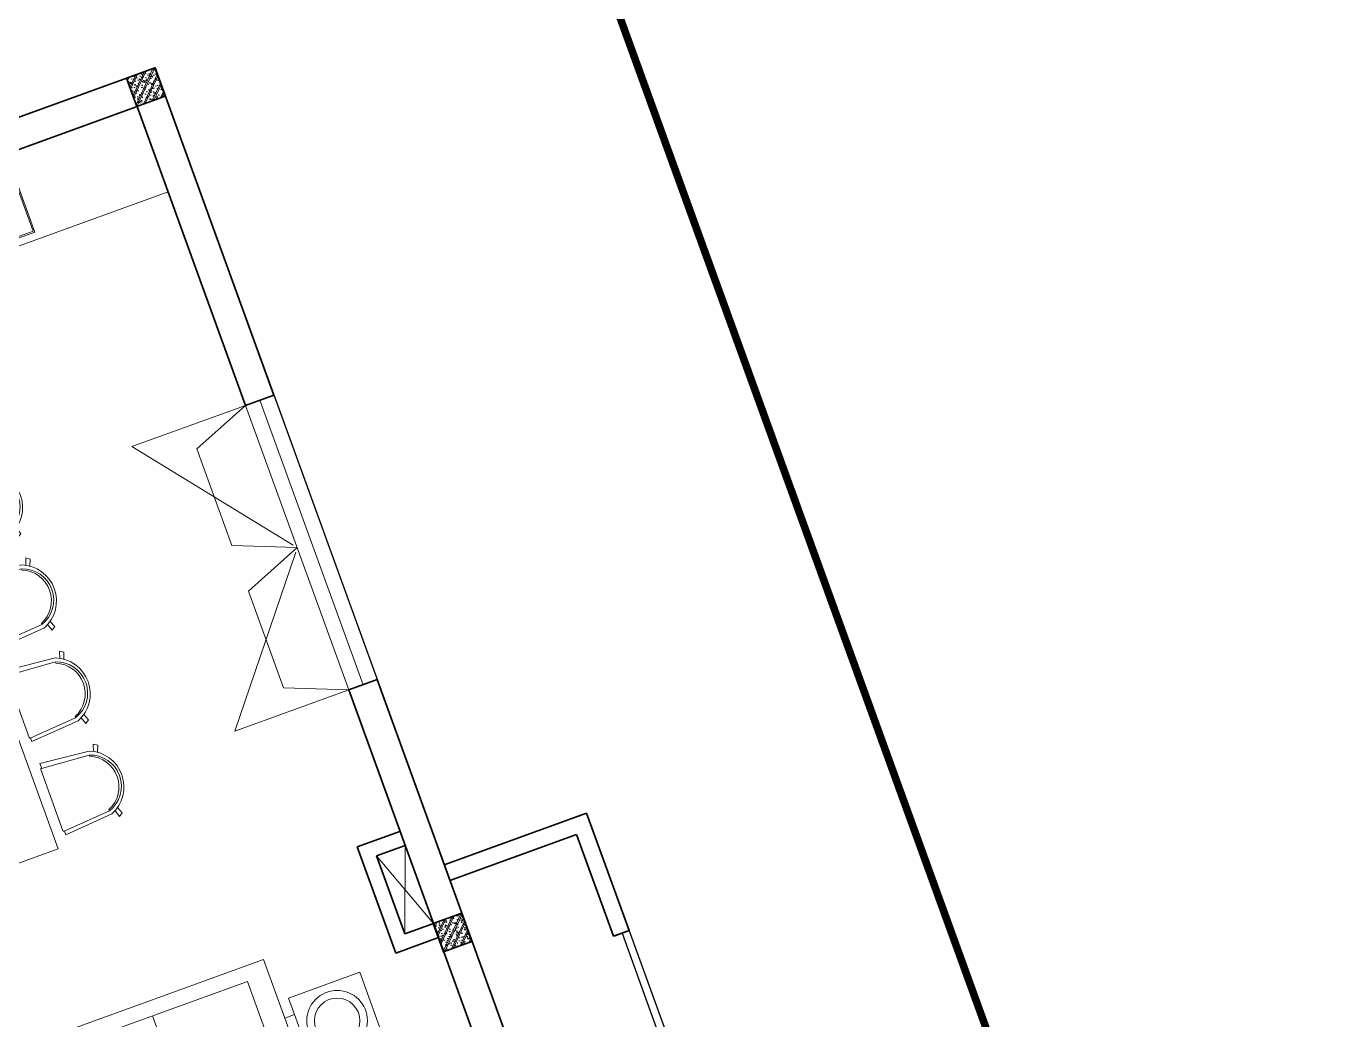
# Model space of a CAD drawing. Header units: metres. Extents: x 568336 to 569219, y 2065964 to 2066430.
# Drawn here: x 568609.42 to 568618.06, y 2066356.62 to 2066363.18 of the extents above; entities that cross this region are included whole.
import ezdxf

# ---------------------------------------------------------------- set-up
doc = ezdxf.new("R2010")
doc.units = ezdxf.units.M
doc.linetypes.add('HIDDEN', pattern=[0.375, 0.25, -0.125])
doc.linetypes.add('HIDDEN2', pattern=[0.1875, 0.125, -0.0625])
doc.layers.get('0').update_dxf_attribs({"linetype": 'CONTINUOUS'})
doc.layers.get('DEFPOINTS').update_dxf_attribs({"linetype": 'CONTINUOUS'})
for name, color, linetype, lineweight in [('-DIM', 9, 'CONTINUOUS', 13), ('-DOOR', 137, 'CONTINUOUS', 9), ('-FURNITURE', 46, 'CONTINUOUS', 9), ('-HATCH', 8, 'CONTINUOUS', 5), ('-HIDE', 3, 'HIDDEN', 13), ('-LINE1', 7, 'CONTINUOUS', 18), ('-LINE2', 252, 'CONTINUOUS', 9), ('-STEEL1', 1, 'CONTINUOUS', 35), ('-WALL', 4, 'CONTINUOUS', 35)]:
    doc.layers.add(name, color=color, linetype=linetype, lineweight=lineweight)
for name, color, linetype in [('-HATCH CONCRETE', 54, 'CONTINUOUS'), ('LoLK', 6, 'CONTINUOUS'), ('TIMDUONG', 1, 'CONTINUOUS')]:
    doc.layers.add(name, color=color, linetype=linetype)

# ---------------------------------------------------------------- blocks, each defined once
blk = doc.blocks.new('ghe 400')
blk.add_wipeout([(-230.18867924437518, 7.547169807400223), (-200.0000000009204, 309.4339622607183), (-194.44181669050522, 322.2332054417873), (-188.77143577672973, 333.36406349605613), (-230.1886792450075, 347.1698113182533), (-215.09433962401909, 369.81132075100254), (-175.84824801372565, 354.11288410781253), (-147.27426522626547, 387.0010055543705), (-125.46553694424324, 404.94054309733156), (-96.60556802359702, 422.40516945156014), (-61.06395139734923, 436.467637745561), (-31.892588169287592, 442.9389499862957), (1.810754054732115, 445.3084971378314), (25.363171995651783, 443.81574772336876), (48.970076927283344, 439.66838338456614), (69.6070613605525, 433.74376242779385), (91.94279312028607, 424.6786215899938), (114.72942051153655, 412.1693786348003), (126.97826376540934, 403.84447503656156), (140.4397397866892, 393.1503139008121), (154.96338411631473, 379.40719171667274), (166.56400400887833, 366.3365674004458), (175.84824801407558, 354.112884106969), (215.09433962563503, 369.81132075311143), (230.1886792474677, 347.16981131783086), (188.77143577876745, 333.36406349436857), (199.99999996751967, 309.4339623510041), (222.6415094349827, 7.547169807123282), (199.4339622647642, 7.547169809166917), (194.61095721848824, -2.599335857667029e-09), (-194.61095721648053, -4.5497472456190735e-09), (-198.27631863994839, 1.5992463081383903), (-199.4339622650075, 7.5471698091935195)]).dxf.layer = '-LINE2'
at = {"layer": '-FURNITURE', "linetype": 'Continuous'}
for points in [[(-175.8482480105013, 354.1128841089085), (-215.0943396259099, 369.8113207584247), (-230.1886792462319, 347.1698113204911), (-188.7714357730001, 333.3640634976327)], [(175.8482480142266, 354.1128841126338), (215.0943396259099, 369.8113207528368), (230.1886792462319, 347.1698113223538), (188.7714357785881, 333.3640634929761)], [(-199.4339622668922, 7.54716981202364), (-230.1886792425066, 7.547169807367027), (-199.9999999981374, 309.4339622640982)], [(-177.3584905620664, 301.8867924520746), (-169.8113207574934, 301.8867924520746)], [(-177.3584905620664, 301.8867924520746), (-169.8113207574934, 301.8867924520746)], [(177.358490569517, 301.8867924520746), (169.8113207556307, 301.8867924539372)], [(222.6415094323456, 7.547169811092317), (199.9999999962747, 309.4339622640982)], [(199.4339622631669, 7.547169807367027), (222.6415094323456, 7.547169811092317)]]:
    blk.add_lwpolyline(points, dxfattribs=at)
blk.add_lwpolyline([(177.358490569517, 301.8867924520746), (199.5969537682831, 5.373949736356735, -0.4363134021215077), (194.6109572146088, -9.313225746154785e-10), (-194.6109572183341, -2.793967723846436e-09, -0.4363134021215077), (-199.5969537720084, 5.373949742875993), (-177.3584905620664, 301.8867924520746)], format="xyb", dxfattribs=at)
for centre, radius, start, end in [((3.725290298461914e-09, 230.1886792453006), 215.1274386989701, 21.61477901766715, 158.3852210815501), ((-1.862645149230957e-09, 243.5072142081335), 186.7196008241607, 18.21955213301437, 161.7804477656144), ((9.313225746154785e-09, 231.4543435731903), 183.8385555632603, 22.52715178835513, 157.4728481623555)]:
    blk.add_arc(centre, radius, start, end, dxfattribs=at)
blk = doc.blocks.new('ghee')
at = {"layer": '-DIM', "xscale": -0.9999999999999998, "rotation": 179.9999999999999}
blk.add_blockref('ghe 400', (-9.48268585652113, -100.0000000018626), dxfattribs=at)
blk = doc.blocks.new('ban6c 1100x2000')
at = {"layer": '-FURNITURE'}
blk.add_lwpolyline([(-399.9999999999709, -550.0000000526197), (500.0000000000291, -550), (500, 2050.00000002631), (-400, 2049.99999997369)], close=True, dxfattribs=at)
at = {"layer": '-LINE1', "yscale": 1.104166666672837, "zscale": 1.104166666672837}
for p, xscale, rotation in [((-359.8814298518118, 1717.862867674732), 1.104166666672837, 270), ((459.8814298518118, 1717.862867674732), -1.104166666672837, 90), ((-359.8814298518118, 1063.696201006533), 1.104166666672837, 270), ((459.8814298518118, 1063.696201006533), -1.104166666672837, 90), ((-359.8814298537036, 409.5295343415055), 1.104166666672837, 270), ((459.8814298537036, 409.5295343415055), -1.104166666672837, 90), ((-359.8814298537036, -244.637132326694), 1.104166666672837, 270), ((459.8814298537036, -244.637132326694), -1.104166666672837, 90)]:
    blk.add_blockref('ghee', p, dxfattribs=dict(at, xscale=xscale, rotation=rotation))
blk = doc.blocks.new('ghe11asdsdsdsd')
at = {"layer": '-FURNITURE', "ltscale": 5}
for p, q in [((-454.1512245237245, 641.9073886275291), (-454.093361600535, -60.42008052262099)), ((446.9845405295782, 642.5119281820953), (445.2090906954836, -59.49456913078757)), ((339.4434767446655, 74.7769195077999), (-347.9447826922697, 73.86721415390639)), ((445.2090906954836, -59.49456913078757), (-454.093361600535, -60.42008052262099))]:
    blk.add_line(p, q, dxfattribs=at)
for centre, radius, start, end in [((-329.6609394550032, 640.4347183164282), 102.5030657496747, 97.790878171796, 180.4720192216976), ((13.76703277978231, -3057.035900902003), 3815.794779152998, 85.15051378916075, 95.37323135559144), ((322.4963123202615, 643.5363927781655), 102.5030657496747, 359.5521671507362, 82.23330821456577), ((-556.8192392717756, 172.0380743239075), 480.9551723817158, 73.62802494144414, 77.67439557183955), ((-435.3449582978792, 585.5188594441861), 49.99999999999999, 17.29045382422632, 73.62802494144414), ((428.017340289487, 586.1773279104382), 49.99999999999999, 106.2083736517696, 162.5459446768903), ((548.310481298744, 172.35137315467), 480.9551723817158, 102.1620030057203, 106.2083736517696), ((-752.7215750947944, 311.3200961878028), 469.2846926992153, 329.6029749418909, 39.82713105222346), ((-1717.077797784907, 235.4868877488407), 1378.639231958857, 353.2676599931669, 15.34770349738529), ((744.7327549548354, 311.2790322922665), 469.2468948897888, 140.0381535895592, 210.2652298418676), ((1708.833027020766, 233.2264510887835), 1378.526022415482, 164.5192846221356, 186.6002375866197), ((-1.445652381749824, -1576.057105405802), 1730.279692069412, 79.6029490361376, 100.5814174655623)]:
    blk.add_arc(centre, radius, start, end, dxfattribs=at)
blk = doc.blocks.new('GHE600')
at = {"layer": '-FURNITURE'}
for p, q in [((269949.5421851056, 8709.741290517763), (270649.5421851056, 8709.74129051782)), ((269949.5421851289, 8043.074623851076), (270649.5421851289, 8043.074623851135))]:
    blk.add_line(p, q, dxfattribs=at)
for points in [[(270145.5337149384, 9594.84705863762), (270145.5337150262, 10094.84705863762), (270645.5337150262, 10094.84705854984), (270645.5337149384, 9594.847058549843)], [(269849.5421851288, 9526.40795718442), (270649.5421851288, 9526.407957184478), (270649.5421851639, 7226.407957184478), (269849.5421851639, 7226.40795718442)], [(269949.5421851288, 9376.40795718442), (270649.5421851288, 9376.407957184478), (270649.5421851639, 7376.407957184478), (269949.5421851639, 7376.40795718442)], [(270145.5337145109, 7157.96885590817), (270145.5337144231, 6657.96885590817), (270645.5337144231, 6657.968855820392), (270645.5337145109, 7157.968855820392)]]:
    blk.add_lwpolyline(points, close=True, dxfattribs=at)
at = {"layer": '-FURNITURE', "elevation": -1.348764000838661e-08}
for points in [[(271286.9253059005, 9830.321753277356), (270645.53371498, 9832.18215255058)], [(272037.8126997925, 6909.345592938189), (272633.6221192031, 6907.537773812626), (272633.6585346201, 9823.095600669185), (272037.874818299, 9826.334833337169)], [(270262.0588059474, 9594.847058617102), (270262.0583521723, 9526.40795718442)], [(270262.0260181179, 7226.40795718439), (270262.0255643428, 7157.968855887651)], [(270645.5337144685, 6916.624135324557), (271286.6504318018, 6913.272511655086)]]:
    blk.add_lwpolyline(points, dxfattribs=at)
at = {"layer": '-FURNITURE'}
for centre, radius in [((270395.5337149822, 9844.847058593674), 200), ((270395.5337149822, 9844.847058593674), 150), ((270395.5337144671, 6907.968855864223), 200), ((270395.5337144671, 6907.968855864223), 150)]:
    blk.add_circle(centre, radius, dxfattribs=at)
at = {"layer": '-FURNITURE', "extrusion": (0, 0, -1)}
blk.add_ellipse((271661.9002663364, 8365.294462872116), major_axis=(3.669220623812561e-13, 749.5763598198391), ratio=0.5899940615450746, dxfattribs=at)
at = {"layer": '-FURNITURE', "zscale": 0.83397927038413}
for p, xscale, yscale, rotation in [((271659.4476334748, 10145.29901697894, -5.948631914765009e-09), 0.83397927038413, 0.83397927038413, 179.9447021404027), ((271659.4476334748, 6607.516897389956, -5.948631914765009e-09), -0.8339792703841301, 0.8339792703841301, 0.05529785959737722)]:
    blk.add_blockref('ghe11asdsdsdsd', p, dxfattribs=dict(at, xscale=xscale, yscale=yscale, rotation=rotation))
blk = doc.blocks.new('A$C23F441E4')
at = {"ltscale": 3}
blk.add_lwpolyline([(-300, -0.0002277038292959332), (-300, -510.0002277038293), (300, -510.0002277038293), (300, -0.0002277038292959332), (-300, -0.0002277038292959332)], dxfattribs=at)
for points in [[(-290, -10.0002277038293), (-290, -500.0002277038293), (290, -500.0002277038293), (290, -10.0002277038293)], [(-99.92361733876169, -45.7805013358593), (-15.01730352267623, -45.7805013358593), (-15.01730352267623, -56.33586340083275), (-99.92361733876169, -56.33586340083275)]]:
    blk.add_lwpolyline(points, close=True, dxfattribs=at)
for centre, radius in [((-139, -156.0002277038293), 70), ((36.90287313051522, -47.90127239702269), 6.597286366527707), ((74.40287313051522, -47.90127239702269), 6.597286366527707), ((139, -156.0002277038293), 70), ((111.9028731305152, -47.90127239702269), 6.597286366527707), ((160.4028731305152, -47.90127239702269), 6.597286366527707), ((-139, -156.0002277038293), 67), ((-139, -156.0002277038293), 2), ((139, -156.0002277038293), 67), ((139, -156.0002277038293), 2), ((-147.0336941294372, -358.653199238237), 100), ((147.0336941294372, -358.653199238237), 100), ((-147.0336941294372, -358.653199238237), 97), ((147.0336941294372, -358.653199238237), 97), ((-147.0336941294372, -358.653199238237), 2), ((147.0336941294372, -358.653199238237), 2)]:
    blk.add_circle(centre, radius, dxfattribs=at)
blk = doc.blocks.new('18x35')
at = {"layer": '-HATCH'}
h = blk.add_hatch(dxfattribs=at)
h.set_pattern_fill('CHAU-01', color=256, scale=10, angle=-1.272221872585407e-14, pattern_type=2)
h.set_pattern_definition([(49.99999999999999, (0, 0), (71.72601826007535, -6.275213498259527), [7.5, -82.5]), (355, (0, 0), (-13.87513336129999, 75.21921337000119), [6, -66]), (100.4514, (5.977167999997619, -0.5229339999999638), (57.85093817140217, 68.94395420609534), [6.374019000000001, -70.1142112]), (46.18419999999998, (0, 20), (106.7241048625644, -16.55190143290183), [11.25, -123.75]), (96.63559999999998, (8.89367449999554, 18.62066930000003), (93.46627055487036, 97.41178709004416), [9.561028799999994, -105.1713]), (351.1842, (0, 20), (93.46619451336275, 97.41186009253245), [9, -99]), (20.99999999999998, (10, 15), (59.69070521184616, -40.2618890665339), [7.5, -82.5]), (326.0000000000001, (10, 15), (24.33153319215819, 72.5150045046853), [6, -66]), (71.45139999999999, (14.97422329999972, 11.64483940000002), (84.022262858149, 32.25304967099522), [6.374019000000001, -70.1142112]), (37.49999999999998, (0, 0), (1.215985531729074, 33.28938538313115), [0, -65.19999999999999, 0, -67, 0, -66.25]), (7.499999999999987, (0, 0), (26.30695374421487, 39.44117118823602), [0, -38.2, 0, -63.7, 0, -25.25]), (327.5, (-22.30000000000291, 0), (53.3822436172409, -2.255487173437988), [0, -25, 0, -78, 0, -103.5]), (317.5, (-32.30000000000291, 0), (58.31861693423862, 10.01049823323176), [0, -32.5, 0, -51.8, 0, -73.5]), (44.99999999999999, (0, 0), (-30.05203820042826, 30.05203820042828), []), (44.99999999999999, (0, 12.25), (-30.05203820042826, 30.05203820042828), [])])
h.paths.add_polyline_path([(96508.03118051568, 47993.04977023201), (96508.03118051568, 47793.04977023201), (96708.03118051568, 47793.04977023201), (96708.03118051568, 47993.04977023201)])
at = {"layer": '-STEEL1'}
blk.add_lwpolyline([(96508.03118051568, 47793.04977023201), (96708.03118051568, 47793.04977023201), (96708.03118051568, 47993.04977023201), (96508.03118051568, 47993.04977023201)], close=True, dxfattribs=at)
blk = doc.blocks.new('M2-T2.4')
at = {"layer": '-DOOR'}
for p, q in [((568579.1727779746, 2066349.215073622), (568579.8515630965, 2066347.333736122)), ((568579.2663945602, 2066349.248881363), (568579.9451796821, 2066347.367543863)), ((568579.078488066, 2066349.181022723), (568579.757273188, 2066347.299685223))]:
    blk.add_line(p, q, dxfattribs=at)
at = {"layer": '-HATCH CONCRETE', "color": 251}
blk.add_line((568579.5867539152, 2066344.978638354), (568580.0962447193, 2066343.567813869), dxfattribs=at)
at = {"layer": '-HIDE', "ltscale": 10}
for p, q in [((568580.5058172982, 2066346.407745047), (568580.5030751752, 2066345.825413984)), ((568580.6915363038, 2066345.893472919), (568580.317707996, 2066346.339812062))]:
    blk.add_line(p, q, dxfattribs=at)
at = {"layer": '-LINE1'}
blk.add_line((568580.5030751752, 2066345.825413984), (568580.6915363038, 2066345.893472919), dxfattribs=at)
blk.add_lwpolyline([(568582.0683742991, 2066340.904318057), (568581.1278260235, 2066340.564658019), (568579.2594762308, 2066345.737594237), (568580.2000245064, 2066346.077254274)], close=True, dxfattribs=at)
at = {"layer": '-LINE2', "linetype": 'HIDDEN2', "ltscale": 10}
for p, q in [((568579.2664205186, 2066349.248889956), (568580.0188591393, 2066349.520617986)), ((568580.0188591393, 2066349.520617986), (568579.6060807449, 2066348.308342536)), ((568579.2664205186, 2066349.248889956), (568579.6971174758, 2066349.233900614)), ((568579.6971174758, 2066349.233900614), (568579.9278224084, 2066348.595059908)), ((568579.6060807449, 2066348.308342536), (568579.9278224084, 2066348.595059908)), ((568579.6060807449, 2066348.308342536), (568580.036777702, 2066348.293353194)), ((568580.2674562985, 2066347.654502184), (568580.036777702, 2066348.293353194)), ((568579.945714635, 2066347.367784812), (568580.2674562985, 2066347.654502184))]:
    blk.add_line(p, q, dxfattribs=at)
at = {"layer": '-WALL'}
for p, q in [((568578.2977877068, 2066351.344781349), (568580.6488793925, 2066352.193782748)), ((568580.7167970116, 2066352.005712935), (568578.5536271349, 2066351.224527769)), ((568579.0790897693, 2066349.181287778), (568578.2977877068, 2066351.344781349)), ((568578.5536271349, 2066351.224527769), (568579.2669962634, 2066349.249146417)), ((568579.2669962634, 2066349.249146417), (568579.0790897693, 2066349.181287778)), ((568580.5659034746, 2066346.535773209), (568580.2837828953, 2066346.433891053)), ((568580.5659034746, 2066346.535773209), (568580.8195827911, 2066345.83339336)), ((568580.5058146508, 2066346.407752378), (568580.3177488991, 2066346.339836225)), ((568580.5058146508, 2066346.407752378), (568580.6915619596, 2066345.893482184)), ((568580.2000245064, 2066346.077254274), (568579.2594749879, 2066345.737593788)), ((568580.2373915024, 2066345.97379555), (568579.4003024597, 2066345.671497727)), ((568580.6915619596, 2066345.893482184), (568580.5034523044, 2066345.825550176)), ((568580.8195827911, 2066345.83339336), (568580.5374183082, 2066345.731495349)), ((568579.5397286996, 2066344.961653804), (568579.2594749879, 2066345.737593788)), ((568579.6431894971, 2066344.99901506), (568579.4003024597, 2066345.671497727)), ((568579.5397286996, 2066344.961653804), (568579.6337791306, 2066344.995622904)), ((568579.6431894971, 2066344.99901506), (568579.5397307728, 2066344.961648064))]:
    blk.add_line(p, q, dxfattribs=at)
blk.add_lwpolyline([(568579.945714635, 2066347.367784812), (568579.7574806435, 2066347.299807902), (568580.6309764312, 2066344.882603374), (568580.819210423, 2066344.950580283)], close=True, dxfattribs=at)
at = {"layer": 'TIMDUONG', "color": 1, "linetype": 'HIDDEN', "ltscale": 10, "const_width": 0.05}
blk.add_lwpolyline([(568585.140864188, 2066355.946537791), (568574.7965445638, 2066352.205541732), (568580.4083197439, 2066336.688971124), (568586.8107224401, 2066333.687823556), (568592.4516101531, 2066335.732052325)], close=True, dxfattribs=at)
at = {"layer": '-DOOR', "xscale": -0.0009999999999999996, "yscale": 0.0009999999999999998, "zscale": 0.001, "rotation": 109.8561630724233}
blk.add_blockref('GHE600', (568498.8203818218, 2066603.402288356), dxfattribs=at)
at = {"layer": '-FURNITURE', "xscale": 0.001, "yscale": 0.001, "zscale": 0.001, "rotation": 199.8561630724233}
blk.add_blockref('A$C23F441E4', (568579.8846964552, 2066351.120377485), dxfattribs=at)
at = {"layer": '-STEEL1', "xscale": -0.0009999999999999998, "yscale": 0.0009999999999999998, "zscale": 0.001, "rotation": 19.85616307242335}
for p in [(568685.5592020507, 2066339.053326504), (568687.5766744924, 2066333.466769307)]:
    blk.add_blockref('18x35', p, dxfattribs=at)
at = {"layer": '-FURNITURE', "xscale": 0.001, "yscale": 0.001, "zscale": 0.001, "rotation": 19.8563987751322}
blk.add_blockref('ban6c 1100x2000', (568582.2810759663, 2066348.443762794), dxfattribs=at)
at = {"layer": '-FURNITURE'}
blk.add_line((568582.9901114742, 2066352.188694581), (568578.7574404811, 2066350.660150832), dxfattribs=at)
at = {"layer": '-LINE2', "linetype": 'HIDDEN2', "ltscale": 10}
for p, q in [((568580.6981532557, 2066347.639512842), (568579.6060807449, 2066348.308342536)), ((568579.945714635, 2066347.367784812), (568580.6981532557, 2066347.639512842))]:
    blk.add_line(p, q, dxfattribs=at)
at = {"layer": 'DEFPOINTS', "color": 2}
blk.add_lwpolyline([(568585.8219807053, 2066354.061914367), (568578.2977877068, 2066351.344781349), (568580.1993571745, 2066346.077013281), (568579.2594762308, 2066345.737594237), (568581.1276064366, 2066340.56457872), (568582.0677423592, 2066340.904288212), (568582.7397720615, 2066339.043379338), (568585.2422597728, 2066337.904409135), (568588.2834257738, 2066339.002512325), (568588.7588897201, 2066337.685911178), (568591.3924248923, 2066338.636959283), (568585.8219807053, 2066354.061914367)], dxfattribs=at)

msp = doc.modelspace()

# ---------------------------------------------------------------- block references
at = {"layer": 'LoLK', "xscale": -1, "rotation": 39.79156131912639}
msp.add_blockref('M2-T2.4', (2327950.914995571, 842512.5659667171), dxfattribs=at)

doc.saveas('drawing.dxf')
